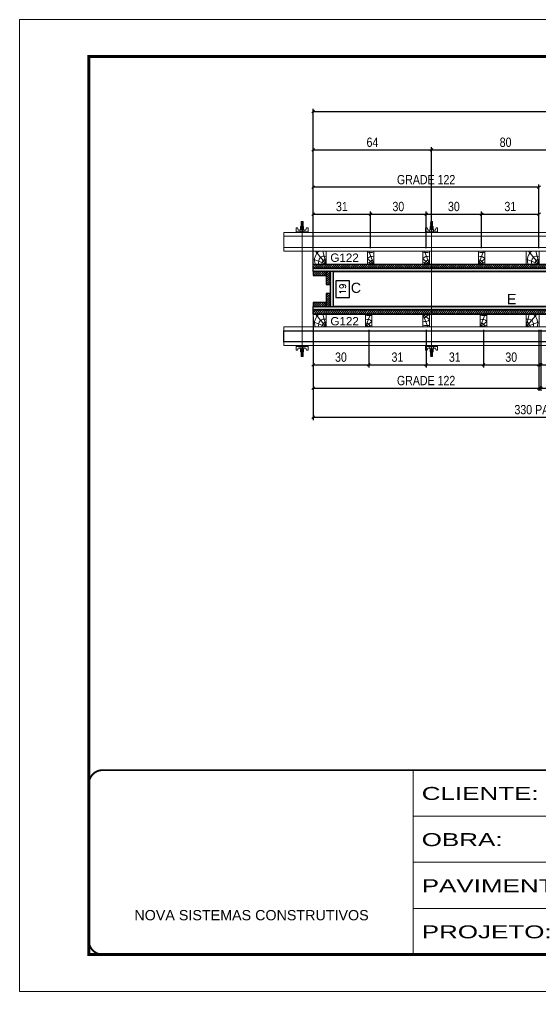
# Model space of a CAD drawing. Extents: x 2949 to 9203, y -16089 to 12527.
# Drawn here: x 7718 to 8281, y -5752 to -4702 of the extents above; entities that cross this region are included whole.
import ezdxf
from ezdxf.enums import TextEntityAlignment as Align

# ---------------------------------------------------------------- set-up
doc = ezdxf.new("R2010")
doc.units = 0
doc.linetypes.add('CONTINUO', pattern=[0])
doc.linetypes.add('DASHED', pattern=[0.75, 0.5, -0.25])
for name, color, linetype, lineweight in [('CONCRETO', 251, 'Continuous', 25), ('Folhas', 255, 'Continuous', 9), ('Hachura', 251, 'Continuous', 9), ('Madeira', 126, 'Continuous', 18), ('Perfil Metálico', 224, 'Continuous', 18), ('SARRAFO DE PRESSAO', 251, 'DASHED', 9), ('Texto Seção', 7, 'Continuous', 15)]:
    doc.layers.add(name, color=color, linetype=linetype, lineweight=lineweight)
for name, color, linetype in [('COTA', 241, 'Continuous'), ('MEIO_PONT', 93, 'Continuous'), ('Painéis', 200, 'Continuous'), ('SARRAFO', 251, 'Continuous'), ('TEXTO_GERAL', 7, 'Continuous')]:
    doc.layers.add(name, color=color, linetype=linetype)
doc.styles.add('ARIAL', font='arial.ttf')
doc.styles.add('COTA TECNICA 2X', font='techl___.ttf', dxfattribs={"height": 10})
doc.styles.add('ROMANS', font='romans.shx')
doc.styles.add('SANSSERIF', font='sas_____.pfb')
doc.styles.add('Tecnologia', font='')
doc.styles.get('Tecnologia').set_extended_font_data('Forgotten Futurist')
doc.dimstyles.new('Cota Seção interna', dxfattribs={"dimtxt": 7, "dimasz": 6, "dimexe": 0.18, "dimexo": 2, "dimgap": -4, "dimtad": 3, "dimdec": 1, "dimlfac": 0.5, "dimzin": 12, "dimdsep": 46, "dimtxsty": 'ROMANS', "dimblk": 'ARCHTICK', "dimcen": 0.09, "dimse1": 1, "dimse2": 1, "dimsd1": 1, "dimsd2": 1, "dimclrd": 180, "dimclre": 5, "dimclrt": 1, "dimadec": 0, "dimazin": 3, "dimtfac": 1, "dimtdec": 1, "dimtofl": 0, "dimtmove": 0, "dimatfit": 3, "dimldrblk": 'ARCHTICK', "dimfxl": 1, "dimtolj": 1, "dimtzin": 0, "dimarcsym": 0})
doc.dimstyles.new('SECAO PILAR', dxfattribs={"dimtxt": 10, "dimasz": 3, "dimexe": 3, "dimexo": 3, "dimgap": 3, "dimtad": 1, "dimdec": 1, "dimlfac": 0.5, "dimzin": 12, "dimdsep": 46, "dimtxsty": 'COTA TECNICA 2X', "dimblk1": 'OBLIQUE', "dimblk2": 'OBLIQUE', "dimsah": 1, "dimcen": 0.9, "dimclrd": 256, "dimclre": 256, "dimclrt": 256, "dimadec": 1, "dimazin": 3, "dimtfac": 1, "dimtdec": 1, "dimtmove": 0, "dimatfit": 3, "dimfxl": 1, "dimtolj": 1, "dimtzin": 12, "dimarcsym": 0})

# ---------------------------------------------------------------- blocks, each defined once
blk = doc.blocks.new('9999999999')
at = {"color": 30, "linetype": 'CONTINUO'}
for p, q in [((98564.6, 34230.2), (98564.6, 34429.4)), ((98564.6, 34379.6), (99584, 34379.6)), ((98564.6, 34329.8), (99488, 34329.8)), ((98564.6, 34280), (99488, 34280))]:
    blk.add_line(p, q, dxfattribs=at)
at = {"color": 30, "linetype": 'CONTINUO', "const_width": 2}
blk.add_lwpolyline([(99584, 34230.2), (99584, 34414.4, 0.414214), (99569, 34429.4), (98229, 34429.4, 0.414214), (98214, 34414.4), (98214, 34245.2, 0.414214), (98229, 34230.2), (99584, 34230.2)], format="xyb", dxfattribs=at)
at = {"layer": 'Folhas'}
blk.add_lwpolyline([(98139, 34190.2), (99624, 34190.2), (99624, 35240.2), (98139, 35240.2)], close=True, dxfattribs=at)
at = {"layer": 'Folhas', "color": 30, "const_width": 3}
blk.add_lwpolyline([(98214, 34230.2), (99584, 34230.2), (99584, 35200.2), (98214, 35200.2)], close=True, dxfattribs=at)
at = {"color": 7, "linetype": 'Continuous', "ltscale": 5, "style": 'ARIAL'}
blk.add_text('NOVA SISTEMAS CONSTRUTIVOS', height=11.059, dxfattribs=at).set_placement((98263.2, 34267.2))
at = {"layer": 'Folhas', "color": 7, "style": 'Tecnologia', "width": 1.5}
for s, p in [('CLIENTE:', (98573.7, 34397.2)), ('OBRA:', (98573.7, 34347.3)), ('PAVIMENTO:', (98573.7, 34297.5)), ('PROJETO:', (98573.7, 34247.7))]:
    blk.add_text(s, height=14, dxfattribs=at).set_placement(p)
blk = doc.blocks.new('*D2158')
at = {"layer": 'COTA', "color": 180, "lineweight": -2, "transparency": 16777216}
for p, q in [((8074.4, -4984.1), (8059.4, -4984.1)), ((8059.4, -4984.1), (8059.4, -5002.1)), ((8074.4, -5002.1), (8074.4, -4984.1)), ((8059.4, -5002.1), (8074.4, -5002.1))]:
    blk.add_line(p, q, dxfattribs=at)
at = {"layer": 'Defpoints', "color": 0, "transparency": 16777216}
for p in [(8057.4, -4974.1), (8057.4, -5012.1), (8078.4, -5012.1)]:
    blk.add_point(p, dxfattribs=at)
at = {"layer": 'COTA', "color": 1, "transparency": 16777216, "insert": (8066.9, -4993.1), "char_height": 7, "attachment_point": 5, "rotation": 90, "style": 'ROMANS'}
blk.add_mtext('\\A1;19', dxfattribs=at)
blk = doc.blocks.new('_ArchTick')
at = {"color": 0, "linetype": 'ByBlock', "const_width": 0.15}
blk.add_lwpolyline([(-0.5, -0.5), (0.5, 0.5)], dxfattribs=at)
blk = doc.blocks.new('*D2188')
at = {"layer": 'COTA', "color": 180, "lineweight": -2, "transparency": 16777216}
for p, q in [((8408, -4973.6), (8382, -4973.6)), ((8382, -4973.6), (8382, -4988.6)), ((8408, -4988.6), (8408, -4973.6)), ((8382, -4988.6), (8408, -4988.6))]:
    blk.add_line(p, q, dxfattribs=at)
at = {"layer": 'Defpoints', "color": 0, "transparency": 16777216}
for p in [(8057, -4974.1), (8733, -4974.1), (8057, -4992.6)]:
    blk.add_point(p, dxfattribs=at)
at = {"layer": 'COTA', "color": 1, "transparency": 16777216, "insert": (8395, -4981.1), "char_height": 7, "attachment_point": 5, "style": 'ROMANS'}
blk.add_mtext('\\A1;338', dxfattribs=at)
blk = doc.blocks.new('C')
at = {"layer": 'Hachura', "color": 0}
for p, q in [((0, 3.22), (0, -3.22)), ((0.45, 3.22), (0, 3.22)), ((0.46, 3.16), (0, 3.16)), ((0.46, 3.05), (0, 3.05)), ((0.46, 2.88), (0, 2.88)), ((0, 2.75), (0, -1.16)), ((0.46, 2.65), (0, 2.65)), ((0.46, 2.23), (0, 2.23)), ((0.46, 1.51), (0, 1.51)), ((0.39, 0.49), (0.17, 0.49)), ((0.45, -3.23), (0.45, 3.22)), ((0.45, 3.22), (2.58, 3.22)), ((1.74, 0.97), (0.45, 0.97)), ((1.45, 0.1), (0.45, 0.1)), ((1.35, 1.94), (1.35, 0.96)), ((2.58, 2.39), (1.47, 2.09)), ((1.74, -0.97), (1.74, 0.97)), ((1.74, 0.97), (1.74, 0.84)), ((1.74, 0.97), (1.74, 0.84)), ((1.74, 0.84), (3.35, 0.84)), ((3.35, 0.45), (1.74, 0.45)), ((2.58, 3.22), (2.58, 2.39)), ((3.32, 0.84), (3.32, -0.84)), ((3.35, 0.84), (3.35, -0.84)), ((3.68, 0.45), (3.35, 0.45)), ((3.84, -0.52), (3.35, 0.45)), ((3.35, 0.06), (3.67, -0.57)), ((3.68, 0.45), (4.16, -0.52)), ((3.72, 0.5), (4.25, -0.57)), ((4.37, -0.55), (3.83, 0.53)), ((4.15, 0.45), (3.93, 0.45)), ((4.42, -0.52), (3.93, 0.45)), ((4.15, 0.45), (4.26, 0.45)), ((4.26, 0.45), (4.74, -0.52)), ((4.3, 0.5), (4.83, -0.57)), ((4.95, -0.55), (4.41, 0.53)), ((4.51, 0.45), (4.84, 0.45)), ((5, -0.52), (4.51, 0.45)), ((4.84, 0.45), (5.32, -0.52)), ((4.88, 0.5), (5.41, -0.57)), ((5.53, -0.55), (4.99, 0.53)), ((5.58, -0.52), (5.09, 0.45)), ((5.42, 0.45), (5.09, 0.45)), ((5.58, -0.52), (5.09, 0.45)), ((5.42, 0.45), (5.74, -0.19)), ((5.46, 0.5), (5.74, -0.07)), ((5.74, 0.19), (5.57, 0.53)), ((5.74, 0.32), (5.68, 0.45)), ((5.68, 0.45), (5.74, 0.45)), ((5.74, 0.45), (5.9, 0.29)), ((5.74, 0.45), (5.74, -0.52)), ((5.9, -0.36), (5.9, 0.29)), ((0.45, 0), (0, 0)), ((0.46, -1.52), (0, -1.52)), ((0.46, -2.23), (0, -2.23)), ((0.46, -2.65), (0, -2.65)), ((0.46, -2.88), (0, -2.88)), ((0.46, -3.05), (0, -3.05)), ((0.46, -3.16), (0, -3.16)), ((0, -3.22), (2.57, -3.22)), ((0.08, -0.48), (0.29, -0.48)), ((0.29, -0.48), (0.4, -0.48)), ((0.45, 0), (0.45, -0.97)), ((0.45, -0.16), (1.45, -0.16)), ((0.45, -0.65), (0.45, -0.32)), ((0.45, -3.23), (0.45, -0.65)), ((0.45, -0.97), (1.74, -0.97)), ((1.35, -1.94), (1.35, -0.97)), ((2.58, -2.39), (1.47, -2.1)), ((3.35, -0.32), (1.74, -0.32)), ((3.35, -0.84), (1.74, -0.84)), ((2.58, -3.23), (2.58, -2.39)), ((3.35, -0.07), (3.58, -0.52)), ((3.35, -0.52), (3.58, -0.52)), ((3.84, -0.52), (4.16, -0.52)), ((4.42, -0.52), (4.74, -0.52)), ((4.63, -0.52), (4.74, -0.52)), ((5, -0.52), (5.32, -0.52)), ((5.58, -0.52), (5.74, -0.52)), ((5.74, -0.52), (5.9, -0.36)), ((5.74, -0.52), (5.74, -0.52))]:
    blk.add_line(p, q, dxfattribs=at)
for centre, radius, start, end in [((1.52, 1.94), 0.161, 104.7436, 180), ((1.44, -0.03), 0.129, 272.695, 87.305), ((3.81, 0.39), 0.143, 25.5688, 154.4312), ((4.39, 0.39), 0.143, 25.5688, 154.4312), ((4.97, 0.39), 0.143, 25.5688, 154.4312), ((5.55, 0.39), 0.143, 25.5688, 154.4312), ((0.17, -0.37), 0.174, 221.744, 317.8592), ((1.52, -1.94), 0.161, 180, 255.2564), ((3.71, -0.4), 0.174, 222.1408, 318.256), ((4.29, -0.4), 0.174, 222.1408, 318.256), ((4.87, -0.4), 0.174, 222.1408, 318.256), ((5.45, -0.4), 0.174, 222.1408, 318.256), ((5.61, -0.4), 0.174, 317.8592, 318.256)]:
    blk.add_arc(centre, radius, start, end, dxfattribs=at)
blk = doc.blocks.new('_Oblique')
at = {"color": 0, "linetype": 'ByBlock', "lineweight": -2}
blk.add_line((-0.5, -0.5), (0.5, 0.5), dxfattribs=at)
blk = doc.blocks.new('*D2189')
at = {"layer": 'COTA', "lineweight": -2, "transparency": 16777216}
for p, q in [((8035, -5023.1), (8035, -5134.6)), ((8695, -5023.1), (8695, -5134.6)), ((8035, -5131.6), (8695, -5131.6))]:
    blk.add_line(p, q, dxfattribs=at)
at = {"layer": 'Defpoints', "color": 0, "transparency": 16777216}
for p in [(8035, -5020.1), (8695, -5020.1), (8695, -5131.6)]:
    blk.add_point(p, dxfattribs=at)
at = {"layer": 'COTA', "lineweight": -2, "transparency": 16777216, "xscale": 3, "yscale": 3, "zscale": 3, "rotation": 180}
blk.add_blockref('_Oblique', (8035, -5131.6), dxfattribs=at)
at = {"layer": 'COTA', "lineweight": -2, "transparency": 16777216, "xscale": 3, "yscale": 3, "zscale": 3}
blk.add_blockref('_Oblique', (8695, -5131.6), dxfattribs=at)
at = {"layer": 'COTA', "transparency": 16777216, "insert": (8284, -5123.4), "char_height": 10, "attachment_point": 5, "style": 'COTA TECNICA 2X'}
blk.add_mtext('\\A1;330 PAINEL', dxfattribs=at)
blk = doc.blocks.new('PONTALETE')
at = {"layer": 'Madeira'}
for q in [(2.71, 7), (7, 5.76), (7, 1.74)]:
    blk.add_line((0, 0), q, dxfattribs=at)
blk.add_lwpolyline([(0, 0), (7, 0), (7, 7), (0, 7)], close=True, dxfattribs=at)
for centre, radius, start, end in [((2.04, 0.06), 6.23, 37.2818, 109.0913), ((1.09, 0.9), 3.19, 343.603, 109.9847), ((-0.21, -0.78), 3.09, 14.6322, 86.0383)]:
    blk.add_arc(centre, radius, start, end, dxfattribs=at)
blk = doc.blocks.new('MEIO PONTALETE')
at = {"layer": 'Madeira'}
for q in [(2.71, 7), (3.5, 2.88), (3.5, 0.87)]:
    blk.add_line((0, 0), q, dxfattribs=at)
blk.add_lwpolyline([(0, 0), (3.5, 0), (3.5, 7), (0, 7)], close=True, dxfattribs=at)
for centre, radius, start, end in [((2.04, 0.06), 6.23, 76.4499, 109.0913), ((1.09, 0.9), 3.19, 40.9063, 109.9847), ((-0.21, -0.78), 3.09, 14.6322, 86.0383)]:
    blk.add_arc(centre, radius, start, end, dxfattribs=at)
blk = doc.blocks.new('*D2166')
at = {"layer": 'COTA', "lineweight": -2, "transparency": 16777216}
for p, q in [((8035, -5037.1), (8035, -5078)), ((8095, -5037.1), (8095, -5078)), ((8035, -5075), (8095, -5075))]:
    blk.add_line(p, q, dxfattribs=at)
at = {"layer": 'Defpoints', "color": 0, "transparency": 16777216}
for p in [(8035, -5034.1), (8095, -5034.1), (8095, -5075)]:
    blk.add_point(p, dxfattribs=at)
at = {"layer": 'COTA', "lineweight": -2, "transparency": 16777216, "xscale": 3, "yscale": 3, "zscale": 3, "rotation": 180}
blk.add_blockref('_Oblique', (8035, -5075), dxfattribs=at)
at = {"layer": 'COTA', "lineweight": -2, "transparency": 16777216, "xscale": 3, "yscale": 3, "zscale": 3}
blk.add_blockref('_Oblique', (8095, -5075), dxfattribs=at)
at = {"layer": 'COTA', "transparency": 16777216, "insert": (8065, -5066.7), "char_height": 10, "attachment_point": 5, "style": 'COTA TECNICA 2X'}
blk.add_mtext('\\A1;30', dxfattribs=at)
blk = doc.blocks.new('*D2167')
at = {"layer": 'COTA', "lineweight": -2, "transparency": 16777216}
for p, q in [((8095, -5037.1), (8095, -5078)), ((8157, -5037.1), (8157, -5078)), ((8095, -5075), (8157, -5075))]:
    blk.add_line(p, q, dxfattribs=at)
at = {"layer": 'Defpoints', "color": 0, "transparency": 16777216}
for p in [(8095, -5034.1), (8157, -5034.1), (8157, -5075)]:
    blk.add_point(p, dxfattribs=at)
at = {"layer": 'COTA', "lineweight": -2, "transparency": 16777216, "xscale": 3, "yscale": 3, "zscale": 3, "rotation": 180}
blk.add_blockref('_Oblique', (8095, -5075), dxfattribs=at)
at = {"layer": 'COTA', "lineweight": -2, "transparency": 16777216, "xscale": 3, "yscale": 3, "zscale": 3}
blk.add_blockref('_Oblique', (8157, -5075), dxfattribs=at)
at = {"layer": 'COTA', "transparency": 16777216, "insert": (8126, -5066.7), "char_height": 10, "attachment_point": 5, "style": 'COTA TECNICA 2X'}
blk.add_mtext('\\A1;31', dxfattribs=at)
blk = doc.blocks.new('*D2168')
at = {"layer": 'COTA', "lineweight": -2, "transparency": 16777216}
for p, q in [((8157, -5037.1), (8157, -5078)), ((8219, -5037.1), (8219, -5078)), ((8157, -5075), (8219, -5075))]:
    blk.add_line(p, q, dxfattribs=at)
at = {"layer": 'Defpoints', "color": 0, "transparency": 16777216}
for p in [(8157, -5034.1), (8219, -5034.1), (8219, -5075)]:
    blk.add_point(p, dxfattribs=at)
at = {"layer": 'COTA', "lineweight": -2, "transparency": 16777216, "xscale": 3, "yscale": 3, "zscale": 3, "rotation": 180}
blk.add_blockref('_Oblique', (8157, -5075), dxfattribs=at)
at = {"layer": 'COTA', "lineweight": -2, "transparency": 16777216, "xscale": 3, "yscale": 3, "zscale": 3}
blk.add_blockref('_Oblique', (8219, -5075), dxfattribs=at)
at = {"layer": 'COTA', "transparency": 16777216, "insert": (8188, -5066.7), "char_height": 10, "attachment_point": 5, "style": 'COTA TECNICA 2X'}
blk.add_mtext('\\A1;31', dxfattribs=at)
blk = doc.blocks.new('*D2169')
at = {"layer": 'COTA', "lineweight": -2, "transparency": 16777216}
for p, q in [((8219, -5037.1), (8219, -5078)), ((8279, -5037.1), (8279, -5078)), ((8219, -5075), (8279, -5075))]:
    blk.add_line(p, q, dxfattribs=at)
at = {"layer": 'Defpoints', "color": 0, "transparency": 16777216}
for p in [(8219, -5034.1), (8279, -5034.1), (8279, -5075)]:
    blk.add_point(p, dxfattribs=at)
at = {"layer": 'COTA', "lineweight": -2, "transparency": 16777216, "xscale": 3, "yscale": 3, "zscale": 3, "rotation": 180}
blk.add_blockref('_Oblique', (8219, -5075), dxfattribs=at)
at = {"layer": 'COTA', "lineweight": -2, "transparency": 16777216, "xscale": 3, "yscale": 3, "zscale": 3}
blk.add_blockref('_Oblique', (8279, -5075), dxfattribs=at)
at = {"layer": 'COTA', "transparency": 16777216, "insert": (8249, -5066.7), "char_height": 10, "attachment_point": 5, "style": 'COTA TECNICA 2X'}
blk.add_mtext('\\A1;30', dxfattribs=at)
blk = doc.blocks.new('*D2170')
at = {"layer": 'COTA', "lineweight": -2, "transparency": 16777216}
for p, q in [((8035, -5037.1), (8035, -5103.1)), ((8279, -5037.1), (8279, -5103.1)), ((8035, -5100.1), (8279, -5100.1))]:
    blk.add_line(p, q, dxfattribs=at)
at = {"layer": 'Defpoints', "color": 0, "transparency": 16777216}
for p in [(8035, -5034.1), (8279, -5034.1), (8279, -5100.1)]:
    blk.add_point(p, dxfattribs=at)
at = {"layer": 'COTA', "lineweight": -2, "transparency": 16777216, "xscale": 3, "yscale": 3, "zscale": 3, "rotation": 180}
blk.add_blockref('_Oblique', (8035, -5100.1), dxfattribs=at)
at = {"layer": 'COTA', "lineweight": -2, "transparency": 16777216, "xscale": 3, "yscale": 3, "zscale": 3}
blk.add_blockref('_Oblique', (8279, -5100.1), dxfattribs=at)
at = {"layer": 'COTA', "transparency": 16777216, "insert": (8157, -5092), "char_height": 10, "attachment_point": 5, "style": 'COTA TECNICA 2X'}
blk.add_mtext('\\A1;GRADE 122', dxfattribs=at)
blk = doc.blocks.new('*D2152')
at = {"layer": 'COTA', "lineweight": -2, "transparency": 16777216}
for p, q in [((8035, -4949.1), (8035, -4909.2)), ((8035, -4912.2), (8097, -4912.2)), ((8097, -4949.1), (8097, -4909.2))]:
    blk.add_line(p, q, dxfattribs=at)
at = {"layer": 'Defpoints', "color": 0, "transparency": 16777216}
for p in [(8097, -4912.2), (8035, -4952.1), (8097, -4952.1)]:
    blk.add_point(p, dxfattribs=at)
at = {"layer": 'COTA', "lineweight": -2, "transparency": 16777216, "xscale": 3, "yscale": 3, "zscale": 3, "rotation": 180}
blk.add_blockref('_Oblique', (8035, -4912.2), dxfattribs=at)
at = {"layer": 'COTA', "lineweight": -2, "transparency": 16777216, "xscale": 3, "yscale": 3, "zscale": 3}
blk.add_blockref('_Oblique', (8097, -4912.2), dxfattribs=at)
at = {"layer": 'COTA', "transparency": 16777216, "insert": (8066, -4904), "char_height": 10, "attachment_point": 5, "style": 'COTA TECNICA 2X'}
blk.add_mtext('\\A1;31', dxfattribs=at)
blk = doc.blocks.new('*D2153')
at = {"layer": 'COTA', "lineweight": -2, "transparency": 16777216}
for p, q in [((8097, -4949.1), (8097, -4909.2)), ((8097, -4912.2), (8157, -4912.2)), ((8157, -4949.1), (8157, -4909.2))]:
    blk.add_line(p, q, dxfattribs=at)
at = {"layer": 'Defpoints', "color": 0, "transparency": 16777216}
for p in [(8157, -4912.2), (8097, -4952.1), (8157, -4952.1)]:
    blk.add_point(p, dxfattribs=at)
at = {"layer": 'COTA', "lineweight": -2, "transparency": 16777216, "xscale": 3, "yscale": 3, "zscale": 3, "rotation": 180}
blk.add_blockref('_Oblique', (8097, -4912.2), dxfattribs=at)
at = {"layer": 'COTA', "lineweight": -2, "transparency": 16777216, "xscale": 3, "yscale": 3, "zscale": 3}
blk.add_blockref('_Oblique', (8157, -4912.2), dxfattribs=at)
at = {"layer": 'COTA', "transparency": 16777216, "insert": (8127, -4904), "char_height": 10, "attachment_point": 5, "style": 'COTA TECNICA 2X'}
blk.add_mtext('\\A1;30', dxfattribs=at)
blk = doc.blocks.new('*D2154')
at = {"layer": 'COTA', "lineweight": -2, "transparency": 16777216}
for p, q in [((8157, -4949.1), (8157, -4909.2)), ((8157, -4912.2), (8217, -4912.2)), ((8217, -4949.1), (8217, -4909.2))]:
    blk.add_line(p, q, dxfattribs=at)
at = {"layer": 'Defpoints', "color": 0, "transparency": 16777216}
for p in [(8217, -4912.2), (8157, -4952.1), (8217, -4952.1)]:
    blk.add_point(p, dxfattribs=at)
at = {"layer": 'COTA', "lineweight": -2, "transparency": 16777216, "xscale": 3, "yscale": 3, "zscale": 3, "rotation": 180}
blk.add_blockref('_Oblique', (8157, -4912.2), dxfattribs=at)
at = {"layer": 'COTA', "lineweight": -2, "transparency": 16777216, "xscale": 3, "yscale": 3, "zscale": 3}
blk.add_blockref('_Oblique', (8217, -4912.2), dxfattribs=at)
at = {"layer": 'COTA', "transparency": 16777216, "insert": (8187, -4904), "char_height": 10, "attachment_point": 5, "style": 'COTA TECNICA 2X'}
blk.add_mtext('\\A1;30', dxfattribs=at)
blk = doc.blocks.new('*D2155')
at = {"layer": 'COTA', "lineweight": -2, "transparency": 16777216}
for p, q in [((8217, -4949.1), (8217, -4909.2)), ((8217, -4912.2), (8279, -4912.2)), ((8279, -4949.1), (8279, -4909.2))]:
    blk.add_line(p, q, dxfattribs=at)
at = {"layer": 'Defpoints', "color": 0, "transparency": 16777216}
for p in [(8279, -4912.2), (8217, -4952.1), (8279, -4952.1)]:
    blk.add_point(p, dxfattribs=at)
at = {"layer": 'COTA', "lineweight": -2, "transparency": 16777216, "xscale": 3, "yscale": 3, "zscale": 3, "rotation": 180}
blk.add_blockref('_Oblique', (8217, -4912.2), dxfattribs=at)
at = {"layer": 'COTA', "lineweight": -2, "transparency": 16777216, "xscale": 3, "yscale": 3, "zscale": 3}
blk.add_blockref('_Oblique', (8279, -4912.2), dxfattribs=at)
at = {"layer": 'COTA', "transparency": 16777216, "insert": (8248, -4904), "char_height": 10, "attachment_point": 5, "style": 'COTA TECNICA 2X'}
blk.add_mtext('\\A1;31', dxfattribs=at)
blk = doc.blocks.new('*D2156')
at = {"layer": 'COTA', "lineweight": -2, "transparency": 16777216}
for p, q in [((8035, -4949.1), (8035, -4880.1)), ((8279, -4949.1), (8279, -4880.1)), ((8279, -4883.1), (8035, -4883.1))]:
    blk.add_line(p, q, dxfattribs=at)
at = {"layer": 'Defpoints', "color": 0, "transparency": 16777216}
for p in [(8035, -4883.1), (8035, -4952.1), (8279, -4952.1)]:
    blk.add_point(p, dxfattribs=at)
at = {"layer": 'COTA', "lineweight": -2, "transparency": 16777216, "xscale": 3, "yscale": 3, "zscale": 3, "rotation": 180}
blk.add_blockref('_Oblique', (8035, -4883.1), dxfattribs=at)
at = {"layer": 'COTA', "lineweight": -2, "transparency": 16777216, "xscale": 3, "yscale": 3, "zscale": 3}
blk.add_blockref('_Oblique', (8279, -4883.1), dxfattribs=at)
at = {"layer": 'COTA', "transparency": 16777216, "insert": (8157, -4875), "char_height": 10, "attachment_point": 5, "style": 'COTA TECNICA 2X'}
blk.add_mtext('\\A1;GRADE 122', dxfattribs=at)
blk = doc.blocks.new('*D2161')
at = {"layer": 'COTA', "lineweight": -2, "transparency": 16777216}
for p, q in [((8281, -5037.1), (8281, -5103.1)), ((8441, -5037.1), (8441, -5103.1)), ((8281, -5100.1), (8441, -5100.1))]:
    blk.add_line(p, q, dxfattribs=at)
at = {"layer": 'Defpoints', "color": 0, "transparency": 16777216}
for p in [(8281, -5034.1), (8441, -5034.1), (8441, -5100.1)]:
    blk.add_point(p, dxfattribs=at)
at = {"layer": 'COTA', "lineweight": -2, "transparency": 16777216, "xscale": 3, "yscale": 3, "zscale": 3, "rotation": 180}
blk.add_blockref('_Oblique', (8281, -5100.1), dxfattribs=at)
at = {"layer": 'COTA', "lineweight": -2, "transparency": 16777216, "xscale": 3, "yscale": 3, "zscale": 3}
blk.add_blockref('_Oblique', (8441, -5100.1), dxfattribs=at)
at = {"layer": 'COTA', "transparency": 16777216, "insert": (8361, -5092), "char_height": 10, "attachment_point": 5, "style": 'COTA TECNICA 2X'}
blk.add_mtext('\\A1;GRADE 80', dxfattribs=at)
blk = doc.blocks.new('*D2163')
at = {"layer": 'COTA', "lineweight": -2, "transparency": 16777216}
for p, q in [((8281, -5037.1), (8281, -5078)), ((8335, -5037.1), (8335, -5078)), ((8281, -5075), (8335, -5075))]:
    blk.add_line(p, q, dxfattribs=at)
at = {"layer": 'Defpoints', "color": 0, "transparency": 16777216}
for p in [(8281, -5034.1), (8335, -5034.1), (8335, -5075)]:
    blk.add_point(p, dxfattribs=at)
at = {"layer": 'COTA', "lineweight": -2, "transparency": 16777216, "xscale": 3, "yscale": 3, "zscale": 3, "rotation": 180}
blk.add_blockref('_Oblique', (8281, -5075), dxfattribs=at)
at = {"layer": 'COTA', "lineweight": -2, "transparency": 16777216, "xscale": 3, "yscale": 3, "zscale": 3}
blk.add_blockref('_Oblique', (8335, -5075), dxfattribs=at)
at = {"layer": 'COTA', "transparency": 16777216, "insert": (8308, -5066.9), "char_height": 10, "attachment_point": 5, "style": 'COTA TECNICA 2X'}
blk.add_mtext('\\A1;27', dxfattribs=at)
blk = doc.blocks.new('*D2195')
at = {"layer": 'COTA', "lineweight": -2, "transparency": 16777216}
for p, q in [((8035, -4949.1), (8035, -4839.7)), ((8162.9, -4929.1), (8162.9, -4839.7)), ((8035, -4842.7), (8162.9, -4842.7))]:
    blk.add_line(p, q, dxfattribs=at)
at = {"layer": 'Defpoints', "color": 0, "transparency": 16777216}
for p in [(8162.9, -4842.7), (8162.9, -4932.1), (8035, -4952.1)]:
    blk.add_point(p, dxfattribs=at)
at = {"layer": 'COTA', "lineweight": -2, "transparency": 16777216, "xscale": 3, "yscale": 3, "zscale": 3, "rotation": 180}
blk.add_blockref('_Oblique', (8035, -4842.7), dxfattribs=at)
at = {"layer": 'COTA', "lineweight": -2, "transparency": 16777216, "xscale": 3, "yscale": 3, "zscale": 3}
blk.add_blockref('_Oblique', (8162.9, -4842.7), dxfattribs=at)
at = {"layer": 'COTA', "transparency": 16777216, "insert": (8099, -4834.6), "char_height": 10, "attachment_point": 5, "style": 'COTA TECNICA 2X'}
blk.add_mtext('\\A1;64', dxfattribs=at)
blk = doc.blocks.new('*D2196')
at = {"layer": 'COTA', "linetype": 'ByBlock', "lineweight": -2, "transparency": 16777216}
for p, q in [((8162.9, -4929.1), (8162.9, -4839.7)), ((8322.9, -4929.1), (8322.9, -4839.7)), ((8162.9, -4842.7), (8322.9, -4842.7))]:
    blk.add_line(p, q, dxfattribs=at)
at = {"layer": 'Defpoints', "color": 0, "linetype": 'ByBlock', "transparency": 16777216}
for p in [(8322.9, -4842.7), (8162.9, -4932.1), (8322.9, -4932.1)]:
    blk.add_point(p, dxfattribs=at)
at = {"layer": 'COTA', "linetype": 'ByBlock', "lineweight": -2, "transparency": 16777216, "xscale": 3, "yscale": 3, "zscale": 3, "rotation": 180}
blk.add_blockref('_Oblique', (8162.9, -4842.7), dxfattribs=at)
at = {"layer": 'COTA', "linetype": 'ByBlock', "lineweight": -2, "transparency": 16777216, "xscale": 3, "yscale": 3, "zscale": 3}
blk.add_blockref('_Oblique', (8322.9, -4842.7), dxfattribs=at)
at = {"layer": 'COTA', "linetype": 'ByBlock', "transparency": 16777216, "insert": (8242.9, -4834.6), "char_height": 10, "attachment_point": 5, "style": 'COTA TECNICA 2X'}
blk.add_mtext('\\A1;80', dxfattribs=at)
blk = doc.blocks.new('*D2199')
at = {"layer": 'COTA', "linetype": 'ByBlock', "lineweight": -2, "transparency": 16777216}
for p, q in [((8035, -4971.1), (8035, -4798.3)), ((8755, -4971.1), (8755, -4798.3)), ((8035, -4801.3), (8755, -4801.3))]:
    blk.add_line(p, q, dxfattribs=at)
at = {"layer": 'Defpoints', "color": 0, "linetype": 'ByBlock', "transparency": 16777216}
for p in [(8755, -4801.3), (8035, -4974.1), (8755, -4974.1)]:
    blk.add_point(p, dxfattribs=at)
at = {"layer": 'COTA', "linetype": 'ByBlock', "lineweight": -2, "transparency": 16777216, "xscale": 3, "yscale": 3, "zscale": 3, "rotation": 180}
blk.add_blockref('_Oblique', (8035, -4801.3), dxfattribs=at)
at = {"layer": 'COTA', "linetype": 'ByBlock', "lineweight": -2, "transparency": 16777216, "xscale": 3, "yscale": 3, "zscale": 3}
blk.add_blockref('_Oblique', (8755, -4801.3), dxfattribs=at)
at = {"layer": 'COTA', "linetype": 'ByBlock', "transparency": 16777216, "insert": (8395, -4793.1), "char_height": 10, "attachment_point": 5, "style": 'COTA TECNICA 2X'}
blk.add_mtext('\\A1;360 PAINEL', dxfattribs=at)

msp = doc.modelspace()

# ---------------------------------------------------------------- hatches: boundary and pattern name
at = {"layer": 'Hachura'}
h = msp.add_hatch(dxfattribs=at)
h.set_pattern_fill('ANSI31', color=256, scale=0.5, angle=270, style=0)
h.set_pattern_definition([(315, (813.649, -16097.9867), (1.12253202, 1.12253202), [])])
h.paths.add_polyline_path([(8035.03, -4966.08), (8035.03, -4970.48), (8755.03, -4970.48), (8755.03, -4966.08)])
h = msp.add_hatch(color=256, dxfattribs=at)
h.dxf.hatch_style = 1
h.paths.add_polyline_path([(8755.03, -4970.48), (8755.03, -4974.08), (8035.03, -4974.08), (8035.03, -4970.48)])
h = msp.add_hatch(dxfattribs=at)
h.set_pattern_fill('ANSI31', color=256, scale=0.5, angle=180, style=0)
h.set_pattern_definition([(225, (-741.513, -27766.292), (1.12253202, -1.12253202), [])])
h.paths.add_polyline_path([(8049.03, -4974.08), (8049.03, -4978.48), (8035.03, -4978.48), (8035.03, -4974.08)])
h = msp.add_hatch(dxfattribs=at)
h.set_pattern_fill('ANSI31', color=256, scale=0.5, angle=90, style=0)
h.set_pattern_definition([(135, (-13812.7694, 4746.868), (-1.12253202, -1.12253202), [])])
h.paths.add_polyline_path([(8049.03, -4974.08), (8053.43, -4974.08), (8053.43, -4988.08), (8049.03, -4988.08)])
h = msp.add_hatch(color=256, dxfattribs=at)
h.dxf.hatch_style = 1
h.paths.add_polyline_path([(8057.03, -4974.08), (8053.43, -4974.08), (8053.43, -5012.08), (8057.03, -5012.08)])
h = msp.add_hatch(dxfattribs=at)
h.set_pattern_fill('ANSI31', color=256, scale=0.5, angle=180, style=0)
h.set_pattern_definition([(225, (-741.513, -27799.892), (1.12253202, -1.12253202), [])])
h.paths.add_polyline_path([(8049.03, -5007.68), (8049.03, -5012.08), (8035.03, -5012.08), (8035.03, -5007.68)])
h = msp.add_hatch(dxfattribs=at)
h.set_pattern_fill('ANSI31', color=256, scale=0.5, angle=90, style=0)
h.set_pattern_definition([(135, (-13812.7694, 4722.868), (-1.12253202, -1.12253202), [])])
h.paths.add_polyline_path([(8049.03, -4998.08), (8053.43, -4998.08), (8053.43, -5012.08), (8049.03, -5012.08)])
h = msp.add_hatch(color=256, dxfattribs=at)
h.dxf.hatch_style = 1
h.paths.add_polyline_path([(8035.03, -5012.08), (8695.03, -5012.08), (8695.03, -5015.68), (8035.03, -5015.68)])
h = msp.add_hatch(dxfattribs=at)
h.set_pattern_fill('ANSI31', color=256, scale=0.5, angle=360, style=0)
h.set_pattern_definition([(45, (18579.3906, 17875.7242), (-1.12253202, 1.12253202), [])])
h.paths.add_polyline_path([(8035.03, -5015.68), (8035.03, -5020.08), (8695.03, -5020.08), (8695.03, -5015.68)])

# ---------------------------------------------------------------- linework, layer by layer
at = {"layer": 'CONCRETO', "color": 2}
msp.add_lwpolyline([(8733.03, -5450.08), (8695.03, -5450.08), (8695.03, -5012.08), (8057.03, -5012.08), (8057.03, -4974.08), (8733.03, -4974.08)], close=True, dxfattribs=at)
at = {"layer": 'Hachura'}
for p, q in [((8022.94, -4921.28), (8022.95, -5061.08)), ((8162.94, -4921.27), (8162.95, -5061.08))]:
    msp.add_line(p, q, dxfattribs=at)
at = {"layer": 'Madeira'}
for points in [[(8755.03, -4966.08), (8755.03, -4952.08), (8035.03, -4952.08), (8035.03, -4966.08)], [(8035.03, -4952.08), (8035.03, -4966.08), (8279.03, -4966.08), (8279.03, -4952.08)], [(8035.03, -5020.08), (8035.03, -5034.08), (8279.03, -5034.08), (8279.03, -5020.08)]]:
    msp.add_lwpolyline(points, close=True, dxfattribs=at)
at = {"layer": 'Painéis'}
for points in [[(8755.03, -4970.48), (8755.03, -4974.08), (8035.03, -4974.08), (8035.03, -4970.48)], [(8057.03, -4974.08), (8053.43, -4974.08), (8053.43, -5012.08), (8057.03, -5012.08)], [(8035.03, -5012.08), (8695.03, -5012.08), (8695.03, -5015.68), (8035.03, -5015.68)]]:
    msp.add_lwpolyline(points, close=True, dxfattribs=at)
at = {"layer": 'Perfil Metálico'}
for points in [[(8003.09, -4952.08), (8003.09, -4932.08), (8793.35, -4932.08), (8793.35, -4952.08)], [(8793.35, -4936.08), (8793.35, -4948.08), (8003.09, -4948.08), (8003.09, -4936.08)], [(8003.09, -5054.08), (8003.09, -5034.08), (8687.03, -5034.08), (8687.03, -5054.08)]]:
    msp.add_lwpolyline(points, close=True, dxfattribs=at)
at = {"layer": 'SARRAFO'}
for points in [[(8755.03, -4970.48), (8035.03, -4970.48), (8035.03, -4966.08), (8755.03, -4966.08)], [(8755.03, -4970.48), (8035.03, -4970.48), (8035.03, -4966.08), (8755.03, -4966.08)], [(8035.03, -4978.48), (8049.03, -4978.48), (8049.03, -4974.08), (8035.03, -4974.08)], [(8053.43, -4988.08), (8053.43, -4974.08), (8049.03, -4974.08), (8049.03, -4988.08)], [(8035.03, -5012.08), (8049.03, -5012.08), (8049.03, -5007.68), (8035.03, -5007.68)], [(8053.43, -5012.08), (8053.43, -4998.08), (8049.03, -4998.08), (8049.03, -5012.08)], [(8695.03, -5020.08), (8035.03, -5020.08), (8035.03, -5015.68), (8695.03, -5015.68)], [(8695.03, -5020.08), (8695.03, -5015.68), (8035.03, -5015.68), (8035.03, -5020.08)], [(8687.03, -5038.08), (8687.03, -5050.08), (8003.09, -5050.08), (8003.09, -5038.08)]]:
    msp.add_lwpolyline(points, close=True, dxfattribs=at)

# ---------------------------------------------------------------- block references
at = {"layer": 'Hachura', "linetype": 'Continuous', "yscale": 2, "zscale": 2}
for p, xscale, rotation in [((8022.94, -4932.08), 2, 90.00000000000001), ((8162.93, -4932.08), 2, 90.00000000000001), ((8022.94, -5054.08), -2, 90), ((8162.93, -5054.08), -2, 90)]:
    msp.add_blockref('C', p, dxfattribs=dict(at, xscale=xscale, rotation=rotation))
at = {"layer": 'Madeira'}
for name, p, xscale, yscale, zscale, rotation in [('PONTALETE', (8049.03, -5034.08), 2, 2, 2, 89.99999999999999), ('MEIO PONTALETE', (8153.53, -5020.08), -1.999999997962732, 1.999999997962732, 1.999999997962732, 180), ('PONTALETE', (8265.03, -5034.08), -2, 2, 2, 270)]:
    msp.add_blockref(name, p, dxfattribs=dict(at, xscale=xscale, yscale=yscale, zscale=zscale, rotation=rotation))
at = {"layer": 'Madeira', "xscale": 1.999999997962732, "yscale": 1.999999997962732, "zscale": 1.999999997962732}
for p in [(8091.53, -5034.08), (8215.53, -5034.08)]:
    msp.add_blockref('MEIO PONTALETE', p, dxfattribs=at)
at = {"layer": 'MEIO_PONT', "xscale": 2, "yscale": 2, "zscale": 2, "rotation": 89.99999999999999}
for p in [(8049.03, -4966.08), (8279.03, -4966.08)]:
    msp.add_blockref('PONTALETE', p, dxfattribs=at)
at = {"layer": 'MEIO_PONT', "yscale": 1.999999997962732, "zscale": 1.999999997962732}
for p, xscale in [((8100.53, -4966.08), -1.999999997962732), ((8160.53, -4966.08), -1.999999997962732), ((8213.53, -4966.08), 1.999999997962732)]:
    msp.add_blockref('MEIO PONTALETE', p, dxfattribs=dict(at, xscale=xscale))
at = {"layer": 'SARRAFO DE PRESSAO', "color": 6, "linetype": 'ByBlock'}
msp.add_blockref('9999999999', (-90421.44, -39942.1), dxfattribs=at)

# ---------------------------------------------------------------- texts
at = {"layer": 'Texto Seção', "color": 0, "linetype": 'Continuous', "style": 'SANSSERIF'}
msp.add_text('G122', height=9, dxfattribs=at).set_placement((8053.5, -4959.22), align=Align.MIDDLE_LEFT)
at = {"layer": 'TEXTO_GERAL', "style": 'ARIAL'}
for s, p in [('C', (8081.18, -4991.76)), ('E', (8249.5, -5003.94))]:
    msp.add_text(s, height=11, dxfattribs=at).set_placement(p, align=Align.MIDDLE_CENTER)
at = {"layer": 'TEXTO_GERAL', "color": 0, "linetype": 'Continuous', "style": 'SANSSERIF'}
msp.add_text('G122', height=9, dxfattribs=at).set_placement((8053.53, -5027.84), align=Align.MIDDLE_LEFT)

# ---------------------------------------------------------------- dimensions: what is measured, and where the dimension line sits
at = {"layer": 'COTA', "linetype": 'ByBlock'}
dim = msp.add_linear_dim(base=(8755.03, -4801.3), p1=(8035.03, -4974.08), p2=(8755.03, -4974.08), text='<> PAINEL', dimstyle='SECAO PILAR', override={"dimtmove": 1}, dxfattribs=at)
dim.commit()
dim.dimension.update_dxf_attribs({"geometry": '*D2199', "text_midpoint": (8395.03, -4793.08)})
at = {"layer": 'COTA'}
for base, p1, p2, picture, middle in [((8162.94, -4842.73), (8035.03, -4952.08), (8162.94, -4932.08), '*D2195', (8098.98, -4834.62)), ((8095.03, -5074.95), (8035.03, -5034.08), (8095.03, -5034.08), '*D2166', (8065.03, -5066.74)), ((8157.03, -5074.95), (8095.03, -5034.08), (8157.03, -5034.08), '*D2167', (8126.03, -5066.74)), ((8219.03, -5074.95), (8157.03, -5034.08), (8219.03, -5034.08), '*D2168', (8188.03, -5066.74)), ((8279.03, -5074.95), (8219.03, -5034.08), (8279.03, -5034.08), '*D2169', (8249.03, -5066.74)), ((8335.03, -5074.95), (8281.03, -5034.08), (8335.03, -5034.08), '*D2163', (8308.03, -5066.88))]:
    dim = msp.add_linear_dim(base=base, p1=p1, p2=p2, dimstyle='SECAO PILAR', dxfattribs=at)
    dim.commit()
    dim.dimension.update_dxf_attribs({"geometry": picture, "text_midpoint": middle})
at = {"layer": 'COTA', "linetype": 'ByBlock'}
dim = msp.add_linear_dim(base=(8322.94, -4842.73), p1=(8162.94, -4932.08), p2=(8322.94, -4932.08), dimstyle='SECAO PILAR', override={"dimtmove": 1}, dxfattribs=at)
dim.commit()
dim.dimension.update_dxf_attribs({"geometry": '*D2196', "text_midpoint": (8242.94, -4834.6)})
at = {"layer": 'COTA'}
dim = msp.add_linear_dim(base=(8035.03, -4883.09), p1=(8279.03, -4952.08), p2=(8035.03, -4952.08), angle=180, text='GRADE <>', dimstyle='SECAO PILAR', dxfattribs=at)
dim.commit()
dim.dimension.update_dxf_attribs({"geometry": '*D2156', "text_midpoint": (8157.03, -4874.98)})
for base, p1, p2, dimstyle, picture, middle in [((8097.03, -4912.2), (8035.03, -4952.08), (8097.03, -4952.08), 'SECAO PILAR', '*D2152', (8066.03, -4903.98)), ((8157.03, -4912.2), (8097.03, -4952.08), (8157.03, -4952.08), 'SECAO PILAR', '*D2153', (8127.03, -4903.98)), ((8217.03, -4912.2), (8157.03, -4952.08), (8217.03, -4952.08), 'SECAO PILAR', '*D2154', (8187.03, -4903.98)), ((8279.03, -4912.2), (8217.03, -4952.08), (8279.03, -4952.08), 'SECAO PILAR', '*D2155', (8248.03, -4903.98)), ((8057.03, -4992.58), (8733.03, -4974.08), (8057.03, -4974.08), 'Cota Seção interna', '*D2188', (8395.03, -4981.08))]:
    dim = msp.add_linear_dim(base=base, p1=p1, p2=p2, angle=180, dimstyle=dimstyle, dxfattribs=at)
    dim.commit()
    dim.dimension.update_dxf_attribs({"geometry": picture, "text_midpoint": middle})
dim = msp.add_linear_dim(base=(8078.43, -5012.08), p1=(8057.43, -4974.08), p2=(8057.43, -5012.08), angle=270, dimstyle='Cota Seção interna', dxfattribs=at)
dim.commit()
dim.dimension.update_dxf_attribs({"geometry": '*D2158', "text_midpoint": (8078.43, -4993.08), "dimtype": 160})
dim = msp.add_linear_dim(base=(8695.03, -5131.57), p1=(8035.03, -5020.08), p2=(8695.03, -5020.08), text='<> PAINEL', dimstyle='SECAO PILAR', dxfattribs=at)
dim.commit()
dim.dimension.update_dxf_attribs({"geometry": '*D2189', "text_midpoint": (8284.03, -5131.57), "dimtype": 160})
for base, p1, p2, picture, middle in [((8279.03, -5100.08), (8035.03, -5034.08), (8279.03, -5034.08), '*D2170', (8157.03, -5091.97)), ((8441.03, -5100.08), (8281.03, -5034.08), (8441.03, -5034.08), '*D2161', (8361.03, -5091.95))]:
    dim = msp.add_linear_dim(base=base, p1=p1, p2=p2, text='GRADE <>', dimstyle='SECAO PILAR', dxfattribs=at)
    dim.commit()
    dim.dimension.update_dxf_attribs({"geometry": picture, "text_midpoint": middle})

doc.saveas('drawing.dxf')
